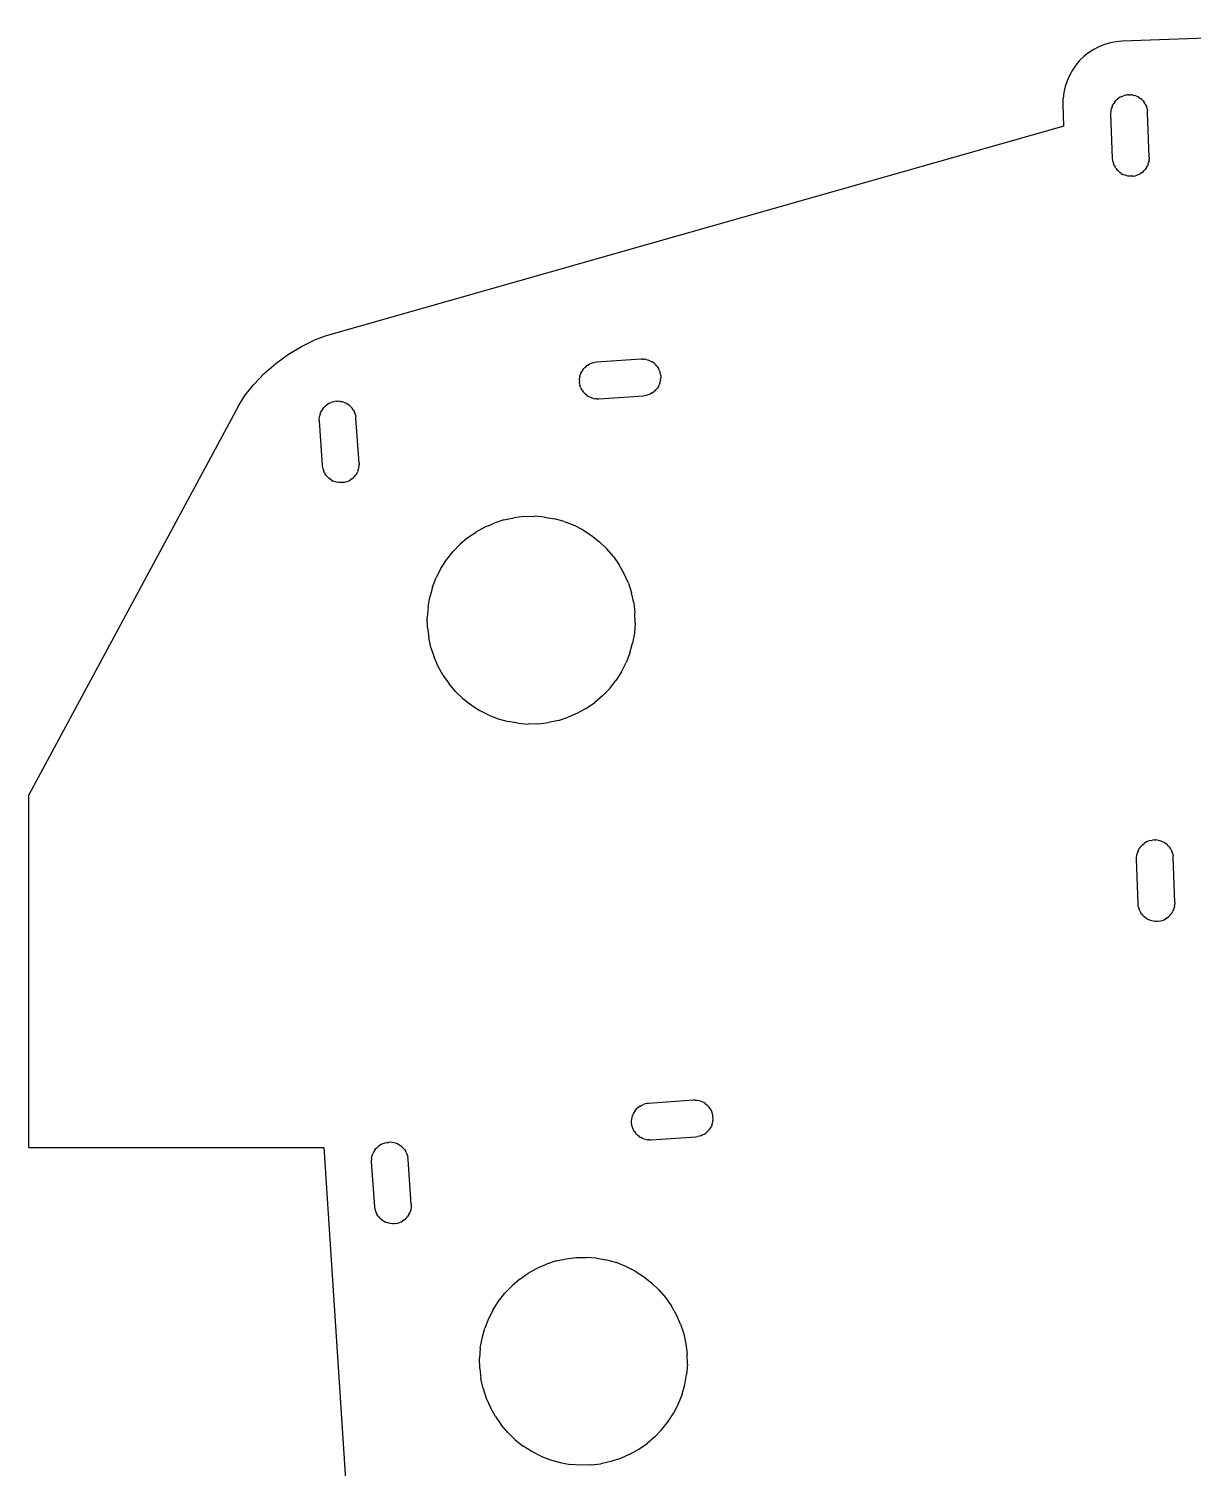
# Model space of a CAD drawing. Extents: x -47 to 67, y -58 to 58.
# Drawn here: x -46.98 to -18.42, y -38.21 to -2.9 of the extents above; entities that cross this region are included whole.
import ezdxf

# ---------------------------------------------------------------- set-up
doc = ezdxf.new("R2010")
doc.units = 0

msp = doc.modelspace()

# ---------------------------------------------------------------- linework, layer by layer
for p, q in [((-11.418, -2.901, 0.025), (-20.164, -3.206, 0.039)), ((-20.988, -3.488, 0.04), (-21.103, -3.58, 0.04)), ((-20.864, -3.408, 0.04), (-20.988, -3.488, 0.04)), ((-20.734, -3.34, 0.04), (-20.864, -3.408, 0.04)), ((-20.597, -3.286, 0.04), (-20.734, -3.34, 0.04)), ((-20.455, -3.245, 0.04), (-20.597, -3.286, 0.04)), ((-20.311, -3.218, 0.039), (-20.455, -3.245, 0.04)), ((-20.164, -3.206, 0.039), (-20.311, -3.218, 0.039)), ((-21.304, -3.795, 0.041), (-21.387, -3.916, 0.041)), ((-21.209, -3.682, 0.041), (-21.304, -3.795, 0.041)), ((-21.103, -3.58, 0.04), (-21.209, -3.682, 0.041)), ((-21.517, -4.18, 0.041), (-21.561, -4.32, 0.041)), ((-21.458, -4.045, 0.041), (-21.517, -4.18, 0.041)), ((-21.387, -3.916, 0.041), (-21.458, -4.045, 0.041)), ((-21.592, -4.464, 0.041), (-21.609, -4.61, 0.041)), ((-21.561, -4.32, 0.041), (-21.592, -4.464, 0.041)), ((-20.216, -4.579, 0.04), (-20.253, -4.603, 0.04)), ((-20.177, -4.559, 0.04), (-20.216, -4.579, 0.04)), ((-20.177, -4.559, 0.04), (-20.136, -4.543, 0.04)), ((-20.093, -4.531, 0.04), (-20.136, -4.543, 0.04)), ((-20.093, -4.531, 0.04), (-20.05, -4.523, 0.04)), ((-20.006, -4.519, 0.04), (-20.05, -4.523, 0.04)), ((-20.006, -4.519, 0.04), (-19.962, -4.519, 0.04)), ((-19.918, -4.524, 0.04), (-19.962, -4.519, 0.04)), ((-19.918, -4.524, 0.04), (-19.875, -4.534, 0.04)), ((-19.832, -4.547, 0.04), (-19.875, -4.534, 0.04)), ((-19.832, -4.547, 0.04), (-19.792, -4.565, 0.04)), ((-19.753, -4.586, 0.04), (-19.792, -4.565, 0.04)), ((-19.753, -4.586, 0.04), (-19.717, -4.611, 0.04)), ((-21.611, -4.757, 0.041), (-21.609, -4.61, 0.041)), ((-21.592, -5.287, 0.041), (-21.611, -4.757, 0.041)), ((-20.44, -4.984, 0.04), (-20.439, -4.94, 0.04)), ((-20.439, -4.94, 0.04), (-20.434, -4.896, 0.04)), ((-20.434, -4.896, 0.04), (-20.425, -4.853, 0.04)), ((-20.412, -4.811, 0.04), (-20.425, -4.853, 0.04)), ((-20.412, -4.811, 0.04), (-20.394, -4.77, 0.04)), ((-20.394, -4.77, 0.04), (-20.373, -4.732, 0.04)), ((-20.348, -4.695, 0.04), (-20.373, -4.732, 0.04)), ((-20.348, -4.695, 0.04), (-20.319, -4.662, 0.04)), ((-20.287, -4.631, 0.04), (-20.319, -4.662, 0.04)), ((-20.287, -4.631, 0.04), (-20.253, -4.603, 0.04)), ((-19.683, -4.639, 0.04), (-19.717, -4.611, 0.04)), ((-19.652, -4.671, 0.04), (-19.683, -4.639, 0.04)), ((-19.652, -4.671, 0.04), (-19.625, -4.706, 0.04)), ((-19.601, -4.743, 0.04), (-19.625, -4.706, 0.04)), ((-19.601, -4.743, 0.04), (-19.581, -4.782, 0.04)), ((-19.581, -4.782, 0.04), (-19.564, -4.823, 0.04)), ((-19.552, -4.865, 0.04), (-19.564, -4.823, 0.04)), ((-19.552, -4.865, 0.04), (-19.544, -4.909, 0.04)), ((-19.54, -4.953, 0.04), (-19.544, -4.909, 0.04)), ((-21.592, -5.287, 0.041), (-39.688, -10.432, 0.069)), ((-20.401, -6.084, 0.042), (-20.44, -4.984, 0.04)), ((-19.502, -6.052, 0.042), (-19.54, -4.953, 0.04)), ((-20.398, -6.128, 0.042), (-20.401, -6.084, 0.042)), ((-20.39, -6.171, 0.042), (-20.398, -6.128, 0.042)), ((-20.39, -6.171, 0.042), (-20.377, -6.213, 0.042)), ((-20.361, -6.254, 0.042), (-20.377, -6.213, 0.042)), ((-20.361, -6.254, 0.042), (-20.341, -6.294, 0.043)), ((-20.317, -6.331, 0.043), (-20.341, -6.294, 0.043)), ((-20.317, -6.331, 0.043), (-20.289, -6.365, 0.043)), ((-19.623, -6.375, 0.042), (-19.594, -6.341, 0.042)), ((-19.569, -6.305, 0.042), (-19.594, -6.341, 0.042)), ((-19.569, -6.305, 0.042), (-19.548, -6.266, 0.042)), ((-19.53, -6.225, 0.042), (-19.548, -6.266, 0.042)), ((-19.53, -6.225, 0.042), (-19.517, -6.183, 0.042)), ((-19.507, -6.14, 0.042), (-19.517, -6.183, 0.042)), ((-19.507, -6.14, 0.042), (-19.503, -6.096, 0.042)), ((-19.502, -6.052, 0.042), (-19.503, -6.096, 0.042)), ((-20.259, -6.397, 0.043), (-20.289, -6.365, 0.043)), ((-20.225, -6.425, 0.043), (-20.259, -6.397, 0.043)), ((-20.188, -6.451, 0.043), (-20.225, -6.425, 0.043)), ((-20.188, -6.451, 0.043), (-20.15, -6.472, 0.043)), ((-20.067, -6.503, 0.043), (-20.15, -6.472, 0.043)), ((-20.024, -6.512, 0.043), (-20.067, -6.503, 0.043)), ((-19.98, -6.517, 0.043), (-20.024, -6.512, 0.043)), ((-19.936, -6.518, 0.043), (-19.98, -6.517, 0.043)), ((-19.892, -6.514, 0.043), (-19.936, -6.518, 0.043)), ((-19.892, -6.514, 0.043), (-19.848, -6.506, 0.043)), ((-19.848, -6.506, 0.043), (-19.806, -6.494, 0.043)), ((-19.806, -6.494, 0.043), (-19.765, -6.477, 0.043)), ((-19.765, -6.477, 0.043), (-19.726, -6.457, 0.043)), ((-19.689, -6.433, 0.043), (-19.726, -6.457, 0.043)), ((-19.689, -6.433, 0.043), (-19.654, -6.406, 0.043)), ((-19.654, -6.406, 0.043), (-19.623, -6.375, 0.042)), ((-40.294, -10.69, 0.07), (-39.983, -10.538, 0.069)), ((-39.688, -10.432, 0.069), (-39.983, -10.538, 0.069)), ((-40.917, -11.109, 0.07), (-40.61, -10.883, 0.07)), ((-40.61, -10.883, 0.07), (-40.294, -10.69, 0.07)), ((-41.204, -11.36, 0.07), (-40.917, -11.109, 0.07)), ((-33.393, -11.269, 0.056), (-33.417, -11.306, 0.056)), ((-33.393, -11.269, 0.056), (-33.366, -11.234, 0.056)), ((-33.366, -11.234, 0.056), (-33.336, -11.202, 0.056)), ((-33.336, -11.202, 0.056), (-33.302, -11.173, 0.056)), ((-33.266, -11.148, 0.056), (-33.302, -11.173, 0.056)), ((-33.266, -11.148, 0.056), (-33.227, -11.126, 0.056)), ((-33.187, -11.109, 0.056), (-33.227, -11.126, 0.056)), ((-33.145, -11.095, 0.056), (-33.187, -11.109, 0.056)), ((-33.145, -11.095, 0.056), (-33.102, -11.085, 0.056)), ((-33.058, -11.08, 0.056), (-33.102, -11.085, 0.056)), ((-31.961, -11.004, 0.056), (-33.058, -11.08, 0.056)), ((-31.916, -11.003, 0.056), (-31.961, -11.004, 0.056)), ((-31.916, -11.003, 0.056), (-31.872, -11.006, 0.056)), ((-31.829, -11.014, 0.056), (-31.872, -11.006, 0.056)), ((-31.829, -11.014, 0.056), (-31.786, -11.026, 0.056)), ((-31.745, -11.042, 0.056), (-31.786, -11.026, 0.056)), ((-31.745, -11.042, 0.056), (-31.706, -11.062, 0.056)), ((-31.669, -11.086, 0.056), (-31.706, -11.062, 0.056)), ((-31.634, -11.113, 0.056), (-31.669, -11.086, 0.056)), ((-31.634, -11.113, 0.056), (-31.602, -11.143, 0.056)), ((-31.573, -11.177, 0.056), (-31.602, -11.143, 0.056)), ((-31.573, -11.177, 0.056), (-31.548, -11.213, 0.056)), ((-31.548, -11.213, 0.056), (-31.527, -11.252, 0.056)), ((-31.509, -11.292, 0.056), (-31.527, -11.252, 0.056)), ((-31.509, -11.292, 0.056), (-31.495, -11.334, 0.056)), ((-41.676, -11.897, 0.07), (-41.46, -11.626, 0.07)), ((-41.46, -11.626, 0.07), (-41.204, -11.36, 0.07)), ((-33.476, -11.516, 0.057), (-33.473, -11.472, 0.057)), ((-33.476, -11.516, 0.057), (-33.475, -11.561, 0.057)), ((-33.47, -11.604, 0.057), (-33.475, -11.561, 0.057)), ((-33.465, -11.429, 0.057), (-33.473, -11.472, 0.057)), ((-33.47, -11.604, 0.057), (-33.461, -11.648, 0.057)), ((-33.465, -11.429, 0.057), (-33.453, -11.386, 0.057)), ((-33.447, -11.69, 0.057), (-33.461, -11.648, 0.057)), ((-33.437, -11.345, 0.057), (-33.453, -11.386, 0.057)), ((-33.437, -11.345, 0.057), (-33.417, -11.306, 0.056)), ((-31.539, -11.676, 0.057), (-31.519, -11.636, 0.056)), ((-31.502, -11.595, 0.056), (-31.519, -11.636, 0.056)), ((-31.502, -11.595, 0.056), (-31.491, -11.553, 0.056)), ((-31.486, -11.377, 0.056), (-31.495, -11.334, 0.056)), ((-31.483, -11.509, 0.056), (-31.491, -11.553, 0.056)), ((-31.486, -11.377, 0.056), (-31.48, -11.421, 0.056)), ((-31.483, -11.509, 0.056), (-31.479, -11.465, 0.056)), ((-31.48, -11.421, 0.056), (-31.479, -11.465, 0.056)), ((-41.842, -12.163, 0.07), (-41.676, -11.897, 0.07)), ((-33.447, -11.69, 0.057), (-33.429, -11.73, 0.057)), ((-33.408, -11.768, 0.057), (-33.429, -11.73, 0.057)), ((-33.408, -11.768, 0.057), (-33.382, -11.805, 0.057)), ((-33.354, -11.838, 0.057), (-33.382, -11.805, 0.057)), ((-33.354, -11.838, 0.057), (-33.322, -11.869, 0.057)), ((-33.287, -11.896, 0.057), (-33.322, -11.869, 0.057)), ((-33.287, -11.896, 0.057), (-33.25, -11.92, 0.057)), ((-33.21, -11.94, 0.057), (-33.25, -11.92, 0.057)), ((-33.21, -11.94, 0.057), (-33.169, -11.956, 0.057)), ((-33.127, -11.968, 0.057), (-33.169, -11.956, 0.057)), ((-33.127, -11.968, 0.057), (-33.083, -11.976, 0.057)), ((-33.039, -11.979, 0.057), (-33.083, -11.976, 0.057)), ((-33.039, -11.979, 0.057), (-32.995, -11.978, 0.057)), ((-32.995, -11.978, 0.057), (-31.898, -11.901, 0.057)), ((-31.854, -11.896, 0.057), (-31.898, -11.901, 0.057)), ((-31.811, -11.887, 0.057), (-31.854, -11.896, 0.057)), ((-31.769, -11.873, 0.057), (-31.811, -11.887, 0.057)), ((-31.769, -11.873, 0.057), (-31.728, -11.855, 0.057)), ((-31.69, -11.834, 0.057), (-31.728, -11.855, 0.057)), ((-31.69, -11.834, 0.057), (-31.654, -11.808, 0.057)), ((-31.62, -11.78, 0.057), (-31.654, -11.808, 0.057)), ((-31.62, -11.78, 0.057), (-31.6, -11.759, 0.057)), ((-31.6, -11.759, 0.057), (-31.59, -11.748, 0.057)), ((-31.562, -11.713, 0.057), (-31.59, -11.748, 0.057)), ((-31.539, -11.676, 0.057), (-31.562, -11.713, 0.057)), ((-41.842, -12.163, 0.07), (-46.975, -21.689, 0.064)), ((-39.831, -12.343, 0.067), (-39.843, -12.386, 0.067)), ((-39.831, -12.343, 0.067), (-39.815, -12.302, 0.067)), ((-39.815, -12.302, 0.067), (-39.795, -12.263, 0.067)), ((-39.771, -12.225, 0.066), (-39.795, -12.263, 0.067)), ((-39.771, -12.225, 0.066), (-39.744, -12.191, 0.066)), ((-39.713, -12.159, 0.066), (-39.744, -12.191, 0.066)), ((-39.713, -12.159, 0.066), (-39.68, -12.13, 0.066)), ((-39.643, -12.105, 0.066), (-39.68, -12.13, 0.066)), ((-39.605, -12.083, 0.066), (-39.643, -12.105, 0.066)), ((-39.605, -12.083, 0.066), (-39.564, -12.066, 0.066)), ((-39.522, -12.052, 0.066), (-39.564, -12.066, 0.066)), ((-39.522, -12.052, 0.066), (-39.479, -12.042, 0.066)), ((-39.435, -12.037, 0.066), (-39.479, -12.042, 0.066)), ((-39.435, -12.037, 0.066), (-39.391, -12.036, 0.066)), ((-39.347, -12.04, 0.066), (-39.391, -12.036, 0.066)), ((-39.347, -12.04, 0.066), (-39.304, -12.047, 0.066)), ((-39.261, -12.059, 0.066), (-39.304, -12.047, 0.066)), ((-39.261, -12.059, 0.066), (-39.22, -12.075, 0.066)), ((-39.181, -12.095, 0.066), (-39.22, -12.075, 0.066)), ((-39.181, -12.095, 0.066), (-39.144, -12.119, 0.066)), ((-39.109, -12.146, 0.066), (-39.144, -12.119, 0.066)), ((-39.077, -12.177, 0.066), (-39.109, -12.146, 0.066)), ((-39.077, -12.177, 0.066), (-39.048, -12.21, 0.066)), ((-39.023, -12.247, 0.066), (-39.048, -12.21, 0.066)), ((-39.023, -12.247, 0.066), (-39.001, -12.285, 0.066)), ((-39.001, -12.285, 0.066), (-38.984, -12.326, 0.066)), ((-38.97, -12.368, 0.067), (-38.984, -12.326, 0.066)), ((-39.854, -12.473, 0.067), (-39.85, -12.429, 0.067)), ((-39.853, -12.517, 0.067), (-39.854, -12.473, 0.067)), ((-39.776, -13.615, 0.069), (-39.853, -12.517, 0.067)), ((-39.85, -12.429, 0.067), (-39.843, -12.386, 0.067)), ((-38.97, -12.368, 0.067), (-38.96, -12.411, 0.067)), ((-38.955, -12.455, 0.067), (-38.96, -12.411, 0.067)), ((-38.878, -13.552, 0.068), (-38.955, -12.455, 0.067)), ((-39.771, -13.659, 0.069), (-39.776, -13.615, 0.069)), ((-39.761, -13.702, 0.069), (-39.771, -13.659, 0.069)), ((-39.761, -13.702, 0.069), (-39.748, -13.744, 0.069)), ((-39.73, -13.784, 0.069), (-39.748, -13.744, 0.069)), ((-38.937, -13.807, 0.069), (-38.917, -13.767, 0.069)), ((-38.901, -13.726, 0.069), (-38.917, -13.767, 0.069)), ((-38.901, -13.726, 0.069), (-38.889, -13.684, 0.069)), ((-38.881, -13.64, 0.069), (-38.889, -13.684, 0.069)), ((-38.881, -13.64, 0.069), (-38.877, -13.596, 0.068)), ((-38.878, -13.552, 0.068), (-38.877, -13.596, 0.068)), ((-39.73, -13.784, 0.069), (-39.708, -13.823, 0.069)), ((-39.683, -13.859, 0.069), (-39.708, -13.823, 0.069)), ((-39.683, -13.859, 0.069), (-39.654, -13.892, 0.069)), ((-39.623, -13.923, 0.069), (-39.654, -13.892, 0.069)), ((-39.588, -13.95, 0.069), (-39.623, -13.923, 0.069)), ((-39.551, -13.974, 0.069), (-39.588, -13.95, 0.069)), ((-39.551, -13.974, 0.069), (-39.511, -13.994, 0.069)), ((-39.428, -14.022, 0.069), (-39.511, -13.994, 0.069)), ((-39.384, -14.03, 0.069), (-39.428, -14.022, 0.069)), ((-39.34, -14.033, 0.069), (-39.384, -14.03, 0.069)), ((-39.296, -14.032, 0.069), (-39.34, -14.033, 0.069)), ((-39.252, -14.027, 0.069), (-39.296, -14.032, 0.069)), ((-39.252, -14.027, 0.069), (-39.209, -14.017, 0.069)), ((-39.209, -14.017, 0.069), (-39.167, -14.004, 0.069)), ((-39.167, -14.004, 0.069), (-39.127, -13.986, 0.069)), ((-39.127, -13.986, 0.069), (-39.088, -13.964, 0.069)), ((-39.052, -13.939, 0.069), (-39.088, -13.964, 0.069)), ((-39.052, -13.939, 0.069), (-39.018, -13.91, 0.069)), ((-39.018, -13.91, 0.069), (-38.988, -13.879, 0.069)), ((-38.988, -13.879, 0.069), (-38.96, -13.844, 0.069)), ((-38.937, -13.807, 0.069), (-38.96, -13.844, 0.069)), ((-35.795, -15.125, 0.061), (-36.013, -15.247, 0.061)), ((-35.714, -15.089, 0.061), (-35.795, -15.125, 0.061)), ((-35.714, -15.089, 0.061), (-35.566, -15.024, 0.061)), ((-35.328, -14.947, 0.06), (-35.566, -15.024, 0.061)), ((-35.328, -14.947, 0.06), (-35.083, -14.893, 0.06)), ((-34.835, -14.863, 0.06), (-35.083, -14.893, 0.06)), ((-34.835, -14.863, 0.06), (-34.585, -14.858, 0.059)), ((-34.335, -14.877, 0.059), (-34.585, -14.858, 0.059)), ((-34.335, -14.877, 0.059), (-34.089, -14.921, 0.058)), ((-33.848, -14.988, 0.058), (-34.089, -14.921, 0.058)), ((-33.848, -14.988, 0.058), (-33.615, -15.079, 0.058)), ((-33.392, -15.193, 0.057), (-33.615, -15.079, 0.058)), ((-36.218, -15.39, 0.062), (-36.408, -15.553, 0.062)), ((-36.218, -15.39, 0.062), (-36.013, -15.247, 0.061)), ((-33.392, -15.193, 0.057), (-33.181, -15.328, 0.057)), ((-33.181, -15.328, 0.057), (-32.984, -15.482, 0.056)), ((-32.984, -15.482, 0.056), (-32.804, -15.655, 0.056)), ((-36.736, -15.93, 0.062), (-36.582, -15.734, 0.062)), ((-36.582, -15.734, 0.062), (-36.408, -15.553, 0.062)), ((-32.641, -15.846, 0.056), (-32.804, -15.655, 0.056)), ((-32.641, -15.846, 0.056), (-32.498, -16.051, 0.055)), ((-36.871, -16.141, 0.063), (-36.984, -16.364, 0.063)), ((-36.871, -16.141, 0.063), (-36.736, -15.93, 0.062)), ((-32.375, -16.269, 0.055), (-32.498, -16.051, 0.055)), ((-37.075, -16.598, 0.063), (-36.984, -16.364, 0.063)), ((-32.275, -16.498, 0.055), (-32.375, -16.269, 0.055)), ((-32.275, -16.498, 0.055), (-32.197, -16.736, 0.055)), ((-37.187, -17.085, 0.063), (-37.143, -16.839, 0.063)), ((-37.075, -16.598, 0.063), (-37.143, -16.839, 0.063)), ((-32.143, -16.98, 0.055), (-32.197, -16.736, 0.055)), ((-37.187, -17.085, 0.063), (-37.206, -17.334, 0.063)), ((-32.143, -16.98, 0.055), (-32.113, -17.229, 0.055)), ((-32.108, -17.479, 0.054), (-32.113, -17.229, 0.055)), ((-37.201, -17.585, 0.063), (-37.206, -17.334, 0.063)), ((-37.201, -17.585, 0.063), (-37.171, -17.833, 0.063)), ((-32.108, -17.479, 0.054), (-32.128, -17.729, 0.054)), ((-37.117, -18.077, 0.062), (-37.171, -17.833, 0.063)), ((-32.239, -18.216, 0.054), (-32.171, -17.975, 0.054)), ((-32.128, -17.729, 0.054), (-32.171, -17.975, 0.054)), ((-37.117, -18.077, 0.062), (-37.04, -18.315, 0.062)), ((-36.939, -18.545, 0.062), (-37.04, -18.315, 0.062)), ((-32.239, -18.216, 0.054), (-32.33, -18.449, 0.055)), ((-36.817, -18.763, 0.062), (-36.939, -18.545, 0.062)), ((-32.443, -18.672, 0.055), (-32.578, -18.883, 0.055)), ((-32.443, -18.672, 0.055), (-32.33, -18.449, 0.055)), ((-36.817, -18.763, 0.062), (-36.673, -18.968, 0.061)), ((-36.511, -19.158, 0.061), (-36.673, -18.968, 0.061)), ((-32.733, -19.08, 0.055), (-32.578, -18.883, 0.055)), ((-36.511, -19.158, 0.061), (-36.33, -19.331, 0.061)), ((-36.33, -19.331, 0.061), (-36.133, -19.486, 0.06)), ((-32.906, -19.26, 0.055), (-33.096, -19.423, 0.056)), ((-32.733, -19.08, 0.055), (-32.906, -19.26, 0.055)), ((-36.133, -19.486, 0.06), (-35.922, -19.621, 0.06)), ((-35.699, -19.734, 0.06), (-35.922, -19.621, 0.06)), ((-35.699, -19.734, 0.06), (-35.466, -19.825, 0.059)), ((-33.519, -19.689, 0.056), (-33.748, -19.789, 0.056)), ((-33.301, -19.566, 0.056), (-33.519, -19.689, 0.056)), ((-33.301, -19.566, 0.056), (-33.096, -19.423, 0.056)), ((-35.466, -19.825, 0.059), (-35.225, -19.893, 0.059)), ((-34.979, -19.936, 0.058), (-35.225, -19.893, 0.059)), ((-34.979, -19.936, 0.058), (-34.729, -19.956, 0.058)), ((-34.479, -19.951, 0.058), (-34.729, -19.956, 0.058)), ((-34.479, -19.951, 0.058), (-34.231, -19.921, 0.057)), ((-33.986, -19.867, 0.057), (-34.231, -19.921, 0.057)), ((-33.986, -19.867, 0.057), (-33.748, -19.789, 0.056)), ((-46.978, -30.339, 0.064), (-46.975, -21.689, 0.064)), ((-19.722, -22.974, 0.034), (-19.693, -22.94, 0.034)), ((-19.661, -22.909, 0.034), (-19.693, -22.94, 0.034)), ((-19.661, -22.909, 0.034), (-19.627, -22.882, 0.034)), ((-19.59, -22.858, 0.034), (-19.627, -22.882, 0.034)), ((-19.551, -22.837, 0.034), (-19.59, -22.858, 0.034)), ((-19.551, -22.837, 0.034), (-19.51, -22.821, 0.033)), ((-19.467, -22.809, 0.033), (-19.51, -22.821, 0.033)), ((-19.467, -22.809, 0.033), (-19.424, -22.801, 0.033)), ((-19.38, -22.797, 0.033), (-19.424, -22.801, 0.033)), ((-19.38, -22.797, 0.033), (-19.336, -22.798, 0.033)), ((-19.292, -22.803, 0.033), (-19.336, -22.798, 0.033)), ((-19.292, -22.803, 0.033), (-19.248, -22.812, 0.033)), ((-19.206, -22.825, 0.033), (-19.248, -22.812, 0.033)), ((-19.206, -22.825, 0.033), (-19.166, -22.843, 0.033)), ((-19.127, -22.864, 0.033), (-19.166, -22.843, 0.033)), ((-19.127, -22.864, 0.033), (-19.091, -22.889, 0.033)), ((-19.057, -22.918, 0.034), (-19.091, -22.889, 0.033)), ((-19.026, -22.949, 0.034), (-19.057, -22.918, 0.034)), ((-19.026, -22.949, 0.034), (-18.999, -22.984, 0.034)), ((-19.814, -23.263, 0.034), (-19.813, -23.218, 0.034)), ((-19.775, -24.362, 0.036), (-19.814, -23.263, 0.034)), ((-19.813, -23.218, 0.034), (-19.808, -23.175, 0.034)), ((-19.808, -23.175, 0.034), (-19.799, -23.131, 0.034)), ((-19.785, -23.089, 0.034), (-19.799, -23.131, 0.034)), ((-19.785, -23.089, 0.034), (-19.768, -23.049, 0.034)), ((-19.768, -23.049, 0.034), (-19.747, -23.01, 0.034)), ((-19.722, -22.974, 0.034), (-19.747, -23.01, 0.034)), ((-18.975, -23.021, 0.034), (-18.999, -22.984, 0.034)), ((-18.975, -23.021, 0.034), (-18.954, -23.06, 0.034)), ((-18.954, -23.06, 0.034), (-18.938, -23.101, 0.034)), ((-18.926, -23.144, 0.034), (-18.938, -23.101, 0.034)), ((-18.926, -23.144, 0.034), (-18.918, -23.187, 0.034)), ((-18.914, -23.231, 0.034), (-18.918, -23.187, 0.034)), ((-18.876, -24.33, 0.036), (-18.914, -23.231, 0.034)), ((-19.772, -24.406, 0.036), (-19.775, -24.362, 0.036)), ((-18.876, -24.33, 0.036), (-18.876, -24.375, 0.036)), ((-19.764, -24.449, 0.036), (-19.772, -24.406, 0.036)), ((-19.764, -24.449, 0.036), (-19.751, -24.492, 0.036)), ((-19.735, -24.533, 0.036), (-19.751, -24.492, 0.036)), ((-19.735, -24.533, 0.036), (-19.715, -24.572, 0.036)), ((-19.691, -24.609, 0.036), (-19.715, -24.572, 0.036)), ((-19.691, -24.609, 0.036), (-19.663, -24.644, 0.036)), ((-19.632, -24.675, 0.037), (-19.663, -24.644, 0.036)), ((-19.599, -24.704, 0.037), (-19.632, -24.675, 0.037)), ((-19.562, -24.729, 0.037), (-19.599, -24.704, 0.037)), ((-19.063, -24.711, 0.036), (-19.1, -24.735, 0.036)), ((-19.063, -24.711, 0.036), (-19.028, -24.684, 0.036)), ((-19.028, -24.684, 0.036), (-18.996, -24.653, 0.036)), ((-18.996, -24.653, 0.036), (-18.968, -24.619, 0.036)), ((-18.943, -24.583, 0.036), (-18.968, -24.619, 0.036)), ((-18.943, -24.583, 0.036), (-18.922, -24.544, 0.036)), ((-18.904, -24.504, 0.036), (-18.922, -24.544, 0.036)), ((-18.904, -24.504, 0.036), (-18.891, -24.462, 0.036)), ((-18.881, -24.419, 0.036), (-18.891, -24.462, 0.036)), ((-18.881, -24.419, 0.036), (-18.876, -24.375, 0.036)), ((-19.562, -24.729, 0.037), (-19.524, -24.75, 0.037)), ((-19.483, -24.768, 0.037), (-19.524, -24.75, 0.037)), ((-19.441, -24.781, 0.037), (-19.483, -24.768, 0.037)), ((-19.398, -24.79, 0.037), (-19.441, -24.781, 0.037)), ((-19.354, -24.795, 0.037), (-19.398, -24.79, 0.037)), ((-19.31, -24.796, 0.037), (-19.354, -24.795, 0.037)), ((-19.266, -24.792, 0.037), (-19.31, -24.796, 0.037)), ((-19.266, -24.792, 0.037), (-19.222, -24.784, 0.037)), ((-19.222, -24.784, 0.037), (-19.18, -24.772, 0.037)), ((-19.18, -24.772, 0.037), (-19.139, -24.756, 0.037)), ((-19.139, -24.756, 0.037), (-19.1, -24.735, 0.036)), ((-31.986, -29.327, 0.053), (-31.947, -29.305, 0.053)), ((-31.947, -29.305, 0.053), (-31.907, -29.288, 0.053)), ((-31.865, -29.274, 0.052), (-31.907, -29.288, 0.053)), ((-31.822, -29.264, 0.052), (-31.865, -29.274, 0.052)), ((-31.778, -29.259, 0.052), (-31.822, -29.264, 0.052)), ((-30.681, -29.182, 0.052), (-31.778, -29.259, 0.052)), ((-30.636, -29.182, 0.052), (-30.681, -29.182, 0.052)), ((-30.636, -29.182, 0.052), (-30.592, -29.185, 0.052)), ((-30.592, -29.185, 0.052), (-30.549, -29.193, 0.052)), ((-30.506, -29.205, 0.052), (-30.549, -29.193, 0.052)), ((-30.465, -29.221, 0.052), (-30.506, -29.205, 0.052)), ((-30.426, -29.241, 0.052), (-30.465, -29.221, 0.052)), ((-30.389, -29.264, 0.052), (-30.426, -29.241, 0.052)), ((-30.389, -29.264, 0.052), (-30.354, -29.292, 0.052)), ((-30.354, -29.292, 0.052), (-30.322, -29.322, 0.052)), ((-32.196, -29.695, 0.053), (-32.193, -29.651, 0.053)), ((-32.193, -29.651, 0.053), (-32.185, -29.608, 0.053)), ((-32.185, -29.608, 0.053), (-32.173, -29.565, 0.053)), ((-32.173, -29.565, 0.053), (-32.157, -29.524, 0.053)), ((-32.137, -29.485, 0.053), (-32.157, -29.524, 0.053)), ((-32.113, -29.448, 0.053), (-32.137, -29.485, 0.053)), ((-32.113, -29.448, 0.053), (-32.086, -29.413, 0.053)), ((-32.086, -29.413, 0.053), (-32.056, -29.381, 0.053)), ((-32.022, -29.352, 0.053), (-32.056, -29.381, 0.053)), ((-31.986, -29.327, 0.053), (-32.022, -29.352, 0.053)), ((-30.293, -29.356, 0.052), (-30.322, -29.322, 0.052)), ((-30.268, -29.392, 0.052), (-30.293, -29.356, 0.052)), ((-30.268, -29.392, 0.052), (-30.247, -29.431, 0.052)), ((-30.247, -29.431, 0.052), (-30.229, -29.471, 0.052)), ((-30.215, -29.513, 0.052), (-30.229, -29.471, 0.052)), ((-30.206, -29.556, 0.052), (-30.215, -29.513, 0.052)), ((-30.2, -29.6, 0.053), (-30.206, -29.556, 0.052)), ((-30.203, -29.688, 0.053), (-30.199, -29.644, 0.053)), ((-30.199, -29.644, 0.053), (-30.2, -29.6, 0.053)), ((-32.195, -29.739, 0.053), (-32.196, -29.695, 0.053)), ((-32.19, -29.783, 0.053), (-32.195, -29.739, 0.053)), ((-32.181, -29.826, 0.053), (-32.19, -29.783, 0.053)), ((-32.167, -29.868, 0.054), (-32.181, -29.826, 0.053)), ((-32.149, -29.909, 0.054), (-32.167, -29.868, 0.054)), ((-32.128, -29.947, 0.054), (-32.149, -29.909, 0.054)), ((-32.128, -29.947, 0.054), (-32.102, -29.984, 0.054)), ((-32.074, -30.017, 0.054), (-32.102, -29.984, 0.054)), ((-30.41, -30.012, 0.053), (-30.374, -29.987, 0.053)), ((-30.374, -29.987, 0.053), (-30.34, -29.958, 0.053)), ((-30.32, -29.938, 0.053), (-30.34, -29.958, 0.053)), ((-30.32, -29.938, 0.053), (-30.31, -29.927, 0.053)), ((-30.31, -29.927, 0.053), (-30.282, -29.892, 0.053)), ((-30.259, -29.855, 0.053), (-30.282, -29.892, 0.053)), ((-30.239, -29.815, 0.053), (-30.259, -29.855, 0.053)), ((-30.223, -29.774, 0.053), (-30.239, -29.815, 0.053)), ((-30.223, -29.774, 0.053), (-30.211, -29.732, 0.053)), ((-30.203, -29.688, 0.053), (-30.211, -29.732, 0.053)), ((-46.978, -30.339, 0.064), (-39.745, -30.339, 0.063)), ((-39.745, -30.339, 0.063), (-39.144, -39.47, 0.06)), ((-38.464, -30.37, 0.063), (-38.433, -30.338, 0.063)), ((-38.4, -30.309, 0.063), (-38.433, -30.338, 0.063)), ((-38.363, -30.284, 0.063), (-38.4, -30.309, 0.063)), ((-38.325, -30.262, 0.063), (-38.363, -30.284, 0.063)), ((-38.325, -30.262, 0.063), (-38.284, -30.244, 0.063)), ((-38.284, -30.244, 0.063), (-38.242, -30.231, 0.063)), ((-38.242, -30.231, 0.063), (-38.199, -30.221, 0.063)), ((-38.199, -30.221, 0.063), (-38.155, -30.216, 0.063)), ((-38.111, -30.215, 0.063), (-38.155, -30.216, 0.063)), ((-38.067, -30.219, 0.062), (-38.111, -30.215, 0.063)), ((-38.024, -30.226, 0.063), (-38.067, -30.219, 0.062)), ((-37.981, -30.238, 0.063), (-38.024, -30.226, 0.063)), ((-37.94, -30.254, 0.063), (-37.981, -30.238, 0.063)), ((-37.901, -30.274, 0.063), (-37.94, -30.254, 0.063)), ((-37.864, -30.298, 0.063), (-37.901, -30.274, 0.063)), ((-37.829, -30.325, 0.063), (-37.864, -30.298, 0.063)), ((-37.829, -30.325, 0.063), (-37.797, -30.356, 0.063)), ((-37.797, -30.356, 0.063), (-37.768, -30.389, 0.063)), ((-32.042, -30.048, 0.054), (-32.074, -30.017, 0.054)), ((-32.007, -30.075, 0.054), (-32.042, -30.048, 0.054)), ((-32.007, -30.075, 0.054), (-31.97, -30.099, 0.054)), ((-31.931, -30.119, 0.054), (-31.97, -30.099, 0.054)), ((-31.889, -30.135, 0.054), (-31.931, -30.119, 0.054)), ((-31.847, -30.147, 0.054), (-31.889, -30.135, 0.054)), ((-31.847, -30.147, 0.054), (-31.803, -30.155, 0.054)), ((-31.759, -30.158, 0.054), (-31.803, -30.155, 0.054)), ((-31.759, -30.158, 0.054), (-31.715, -30.157, 0.054)), ((-31.715, -30.157, 0.054), (-30.618, -30.08, 0.053)), ((-30.618, -30.08, 0.053), (-30.574, -30.075, 0.053)), ((-30.531, -30.066, 0.053), (-30.574, -30.075, 0.053)), ((-30.489, -30.052, 0.053), (-30.531, -30.066, 0.053)), ((-30.448, -30.034, 0.053), (-30.489, -30.052, 0.053)), ((-30.41, -30.012, 0.053), (-30.448, -30.034, 0.053)), ((-38.57, -30.608, 0.063), (-38.574, -30.652, 0.063)), ((-38.573, -30.696, 0.063), (-38.574, -30.652, 0.063)), ((-38.496, -31.794, 0.065), (-38.573, -30.696, 0.063)), ((-38.57, -30.608, 0.063), (-38.563, -30.565, 0.063)), ((-38.563, -30.565, 0.063), (-38.551, -30.522, 0.063)), ((-38.551, -30.522, 0.063), (-38.535, -30.481, 0.063)), ((-38.515, -30.442, 0.063), (-38.535, -30.481, 0.063)), ((-38.491, -30.404, 0.063), (-38.515, -30.442, 0.063)), ((-38.491, -30.404, 0.063), (-38.464, -30.37, 0.063)), ((-37.768, -30.389, 0.063), (-37.743, -30.426, 0.063)), ((-37.721, -30.464, 0.063), (-37.743, -30.426, 0.063)), ((-37.721, -30.464, 0.063), (-37.704, -30.505, 0.063)), ((-37.704, -30.505, 0.063), (-37.69, -30.547, 0.063)), ((-37.69, -30.547, 0.063), (-37.68, -30.59, 0.063)), ((-37.675, -30.634, 0.063), (-37.68, -30.59, 0.063)), ((-37.598, -31.731, 0.065), (-37.675, -30.634, 0.063)), ((-37.598, -31.775, 0.065), (-37.601, -31.819, 0.065)), ((-37.598, -31.731, 0.065), (-37.598, -31.775, 0.065)), ((-38.491, -31.838, 0.065), (-38.496, -31.794, 0.065)), ((-38.491, -31.838, 0.065), (-38.481, -31.881, 0.065)), ((-38.481, -31.881, 0.065), (-38.468, -31.923, 0.065)), ((-38.468, -31.923, 0.065), (-38.45, -31.963, 0.065)), ((-38.428, -32.002, 0.065), (-38.45, -31.963, 0.065)), ((-38.403, -32.038, 0.066), (-38.428, -32.002, 0.065)), ((-38.403, -32.038, 0.066), (-38.374, -32.071, 0.066)), ((-38.374, -32.071, 0.066), (-38.343, -32.102, 0.066)), ((-38.308, -32.129, 0.066), (-38.343, -32.102, 0.066)), ((-38.271, -32.153, 0.066), (-38.308, -32.129, 0.066)), ((-37.772, -32.118, 0.065), (-37.808, -32.143, 0.066)), ((-37.772, -32.118, 0.065), (-37.738, -32.089, 0.065)), ((-37.738, -32.089, 0.065), (-37.708, -32.057, 0.065)), ((-37.708, -32.057, 0.065), (-37.68, -32.023, 0.065)), ((-37.657, -31.986, 0.065), (-37.68, -32.023, 0.065)), ((-37.657, -31.986, 0.065), (-37.637, -31.946, 0.065)), ((-37.637, -31.946, 0.065), (-37.621, -31.905, 0.065)), ((-37.609, -31.863, 0.065), (-37.621, -31.905, 0.065)), ((-37.601, -31.819, 0.065), (-37.609, -31.863, 0.065)), ((-38.271, -32.153, 0.066), (-38.231, -32.173, 0.066)), ((-38.148, -32.201, 0.066), (-38.231, -32.173, 0.066)), ((-38.104, -32.209, 0.066), (-38.148, -32.201, 0.066)), ((-38.06, -32.212, 0.066), (-38.104, -32.209, 0.066)), ((-38.016, -32.211, 0.066), (-38.06, -32.212, 0.066)), ((-37.972, -32.206, 0.066), (-38.016, -32.211, 0.066)), ((-37.972, -32.206, 0.066), (-37.929, -32.196, 0.066)), ((-37.929, -32.196, 0.066), (-37.887, -32.183, 0.066)), ((-37.887, -32.183, 0.066), (-37.847, -32.165, 0.066)), ((-37.847, -32.165, 0.066), (-37.808, -32.143, 0.066)), ((-34.048, -33.125, 0.057), (-34.286, -33.203, 0.057)), ((-34.048, -33.125, 0.057), (-33.804, -33.072, 0.056)), ((-33.804, -33.072, 0.056), (-33.555, -33.042, 0.056)), ((-33.555, -33.042, 0.056), (-33.305, -33.037, 0.056)), ((-33.055, -33.056, 0.055), (-33.305, -33.037, 0.056)), ((-33.055, -33.056, 0.055), (-32.809, -33.1, 0.055)), ((-32.809, -33.1, 0.055), (-32.568, -33.167, 0.054)), ((-32.335, -33.258, 0.054), (-32.568, -33.167, 0.054)), ((-34.938, -33.569, 0.058), (-34.733, -33.426, 0.058)), ((-34.733, -33.426, 0.058), (-34.515, -33.304, 0.058)), ((-34.515, -33.304, 0.058), (-34.434, -33.268, 0.057)), ((-34.434, -33.268, 0.057), (-34.286, -33.203, 0.057)), ((-32.112, -33.372, 0.054), (-32.335, -33.258, 0.054)), ((-32.112, -33.372, 0.054), (-31.901, -33.506, 0.053)), ((-31.901, -33.506, 0.053), (-31.704, -33.661, 0.053)), ((-35.128, -33.732, 0.058), (-35.302, -33.913, 0.059)), ((-34.938, -33.569, 0.058), (-35.128, -33.732, 0.058)), ((-31.704, -33.661, 0.053), (-31.524, -33.834, 0.053)), ((-31.524, -33.834, 0.053), (-31.361, -34.025, 0.052)), ((-35.591, -34.32, 0.059), (-35.456, -34.109, 0.059)), ((-35.456, -34.109, 0.059), (-35.302, -33.913, 0.059)), ((-31.361, -34.025, 0.052), (-31.218, -34.23, 0.052)), ((-31.095, -34.448, 0.052), (-31.218, -34.23, 0.052)), ((-35.704, -34.543, 0.059), (-35.795, -34.777, 0.059)), ((-35.591, -34.32, 0.059), (-35.704, -34.543, 0.059)), ((-30.995, -34.677, 0.051), (-31.095, -34.448, 0.052)), ((-35.863, -35.017, 0.059), (-35.795, -34.777, 0.059)), ((-30.995, -34.677, 0.051), (-30.917, -34.915, 0.051)), ((-30.917, -34.915, 0.051), (-30.863, -35.159, 0.051)), ((-35.907, -35.264, 0.059), (-35.926, -35.513, 0.059)), ((-35.907, -35.264, 0.059), (-35.863, -35.017, 0.059)), ((-30.863, -35.159, 0.051), (-30.833, -35.408, 0.051)), ((-35.921, -35.764, 0.059), (-35.926, -35.513, 0.059)), ((-30.828, -35.658, 0.051), (-30.848, -35.907, 0.051)), ((-30.828, -35.658, 0.051), (-30.833, -35.408, 0.051)), ((-35.921, -35.764, 0.059), (-35.891, -36.012, 0.059)), ((-35.837, -36.256, 0.059), (-35.891, -36.012, 0.059)), ((-30.891, -36.154, 0.051), (-30.848, -35.907, 0.051)), ((-35.837, -36.256, 0.059), (-35.76, -36.494, 0.059)), ((-30.959, -36.395, 0.051), (-30.891, -36.154, 0.051)), ((-35.76, -36.494, 0.059), (-35.659, -36.723, 0.058)), ((-31.05, -36.628, 0.051), (-31.163, -36.851, 0.051)), ((-30.959, -36.395, 0.051), (-31.05, -36.628, 0.051)), ((-35.537, -36.942, 0.058), (-35.659, -36.723, 0.058)), ((-35.537, -36.942, 0.058), (-35.393, -37.147, 0.058)), ((-31.453, -37.259, 0.051), (-31.298, -37.062, 0.051)), ((-31.298, -37.062, 0.051), (-31.163, -36.851, 0.051)), ((-35.231, -37.337, 0.058), (-35.393, -37.147, 0.058)), ((-35.231, -37.337, 0.058), (-35.05, -37.51, 0.057)), ((-31.453, -37.259, 0.051), (-31.626, -37.439, 0.052)), ((-35.05, -37.51, 0.057), (-34.853, -37.665, 0.057)), ((-34.643, -37.8, 0.056), (-34.853, -37.665, 0.057)), ((-32.239, -37.868, 0.053), (-32.021, -37.745, 0.052)), ((-32.021, -37.745, 0.052), (-31.816, -37.602, 0.052)), ((-31.626, -37.439, 0.052), (-31.816, -37.602, 0.052)), ((-34.419, -37.913, 0.056), (-34.643, -37.8, 0.056)), ((-34.419, -37.913, 0.056), (-34.186, -38.004, 0.056)), ((-34.186, -38.004, 0.056), (-33.945, -38.072, 0.055)), ((-33.945, -38.072, 0.055), (-33.699, -38.115, 0.055)), ((-33.449, -38.135, 0.054), (-33.699, -38.115, 0.055)), ((-33.199, -38.129, 0.054), (-33.449, -38.135, 0.054)), ((-33.199, -38.129, 0.054), (-32.951, -38.1, 0.054)), ((-32.706, -38.046, 0.053), (-32.951, -38.1, 0.054)), ((-32.469, -37.968, 0.053), (-32.706, -38.046, 0.053)), ((-32.239, -37.868, 0.053), (-32.469, -37.968, 0.053))]:
    msp.add_line(p, q)

doc.saveas('drawing.dxf')
